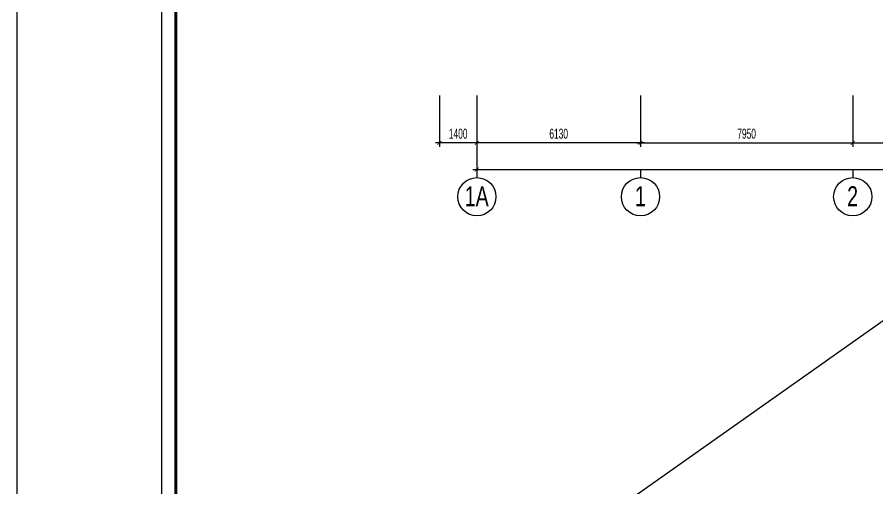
# Model space of a CAD drawing. Extents: x 71 to 3057337, y -14 to 345257.
# Drawn here: x 2905957 to 2938192, y 254940 to 272605 of the extents above; entities that cross this region are included whole.
import ezdxf

# ---------------------------------------------------------------- set-up
doc = ezdxf.new("R2010")
doc.units = 0
doc.header["$LTSCALE"] = 1000
doc.header["$MEASUREMENT"] = 0
doc.header["$PDMODE"] = 3
doc.layers.get('0').update_dxf_attribs({"linetype": 'CONTINUOUS'})
doc.layers.get('Defpoints').update_dxf_attribs({"linetype": 'CONTINUOUS'})
for name, color, linetype in [('12CHI', 1, 'CONTINUOUS'), ('CDC-KHUNGTEN', 7, 'CONTINUOUS'), ('CDC.02.DIM', 1, 'CONTINUOUS'), ('CDC.06.TEXT', 2, 'CONTINUOUS'), ('CDC.16.BIGTEXT', 6, 'CONTINUOUS')]:
    doc.layers.add(name, color=color, linetype=linetype)
doc.layers.add('KCS_Plotter', color=11, linetype='CONTINUOUS', plot=False)
doc.styles.add('ARIAL', font='arial.ttf', dxfattribs={"width": 0.6})
doc.dimstyles.new('D150', dxfattribs={"dimscale": 150, "dimtxt": 2.5, "dimasz": 1, "dimexe": 1, "dimexo": 0, "dimgap": 1, "dimtad": 1, "dimdec": 0, "dimdsep": 46, "dimtxsty": 'ARIAL', "dimblk": 'ARCHTICK', "dimcen": 1, "dimdle": 1, "dimclrd": 1, "dimclre": 1, "dimclrt": 2, "dimadec": 0, "dimazin": 0, "dimtfac": 0.00072, "dimtdec": 0, "dimtix": 1, "dimtmove": 2, "dimatfit": 3, "dimldrblk": 'ARCHTICK', "dimfxl": 1, "dimtolj": 1, "dimlwd": -1, "dimlwe": -1, "dimarcsym": 0})

# ---------------------------------------------------------------- blocks, each defined once
blk = doc.blocks.new('_ARCHTICK')
at = {"color": 0, "linetype": 'ByBlock', "const_width": 0.15}
blk.add_lwpolyline([(-0.5, -0.5), (0.5, 0.5)], dxfattribs=at)
blk = doc.blocks.new('*D279')
at = {"layer": 'CDC.02.DIM', "color": 1, "transparency": 16777216}
for p, q in [((2929304, 269678), (2929304, 267748)), ((2937254, 269678), (2937254, 267748)), ((2929154, 267898), (2937404, 267898))]:
    blk.add_line(p, q, dxfattribs=at)
at = {"layer": 'Defpoints', "color": 0, "transparency": 16777216}
for p in [(2929304, 269678), (2937254, 269678), (2937254, 267898)]:
    blk.add_point(p, dxfattribs=at)
at = {"layer": 'CDC.02.DIM', "color": 1, "transparency": 16777216, "xscale": 150, "yscale": 150, "zscale": 150, "rotation": 180}
blk.add_blockref('_ARCHTICK', (2929304, 267898), dxfattribs=at)
at = {"layer": 'CDC.02.DIM', "color": 1, "transparency": 16777216, "xscale": 150, "yscale": 150, "zscale": 150}
blk.add_blockref('_ARCHTICK', (2937254, 267898), dxfattribs=at)
at = {"layer": 'CDC.02.DIM', "color": 2, "transparency": 16777216, "insert": (2933279, 268239), "char_height": 375, "attachment_point": 5, "style": 'ARIAL'}
blk.add_mtext('\\A1;7950', dxfattribs=at)
blk = doc.blocks.new('*D280')
at = {"layer": 'CDC.02.DIM', "color": 1, "transparency": 16777216}
for p, q in [((2937254, 269678), (2937254, 267748)), ((2945204, 269678), (2945204, 267748)), ((2937104, 267898), (2945354, 267898))]:
    blk.add_line(p, q, dxfattribs=at)
at = {"layer": 'Defpoints', "color": 0, "transparency": 16777216}
for p in [(2937254, 269678), (2945204, 269678), (2945204, 267898)]:
    blk.add_point(p, dxfattribs=at)
at = {"layer": 'CDC.02.DIM', "color": 1, "transparency": 16777216, "xscale": 150, "yscale": 150, "zscale": 150, "rotation": 180}
blk.add_blockref('_ARCHTICK', (2937254, 267898), dxfattribs=at)
at = {"layer": 'CDC.02.DIM', "color": 1, "transparency": 16777216, "xscale": 150, "yscale": 150, "zscale": 150}
blk.add_blockref('_ARCHTICK', (2945204, 267898), dxfattribs=at)
at = {"layer": 'CDC.02.DIM', "color": 2, "transparency": 16777216, "insert": (2941229, 268239), "char_height": 375, "attachment_point": 5, "style": 'ARIAL'}
blk.add_mtext('\\A1;7950', dxfattribs=at)
blk = doc.blocks.new('*D317')
at = {"layer": 'CDC.02.DIM', "color": 1, "transparency": 16777216}
for p, q in [((2923174, 269678), (2923174, 267748)), ((2929304, 269678), (2929304, 267748)), ((2929454, 267898), (2923024, 267898))]:
    blk.add_line(p, q, dxfattribs=at)
at = {"layer": 'Defpoints', "color": 0, "transparency": 16777216}
for p in [(2923174, 269678), (2929304, 269678), (2923174, 267898)]:
    blk.add_point(p, dxfattribs=at)
at = {"layer": 'CDC.02.DIM', "color": 1, "transparency": 16777216, "xscale": 150, "yscale": 150, "zscale": 150, "rotation": 180}
blk.add_blockref('_ARCHTICK', (2923174, 267898), dxfattribs=at)
at = {"layer": 'CDC.02.DIM', "color": 1, "transparency": 16777216, "xscale": 150, "yscale": 150, "zscale": 150}
blk.add_blockref('_ARCHTICK', (2929304, 267898), dxfattribs=at)
at = {"layer": 'CDC.02.DIM', "color": 2, "transparency": 16777216, "insert": (2926239, 268239), "char_height": 375, "attachment_point": 5, "style": 'ARIAL'}
blk.add_mtext('\\A1;6130', dxfattribs=at)
blk = doc.blocks.new('*D319')
at = {"layer": 'CDC.02.DIM', "color": 1, "transparency": 16777216}
for p, q in [((2923174, 269678), (2923174, 266748)), ((3027104, 269678), (3027104, 266748)), ((2923024, 266898), (3027254, 266898))]:
    blk.add_line(p, q, dxfattribs=at)
at = {"layer": 'Defpoints', "color": 0, "transparency": 16777216}
for p in [(2923174, 269678), (3027104, 269678), (3027104, 266898)]:
    blk.add_point(p, dxfattribs=at)
at = {"layer": 'CDC.02.DIM', "color": 1, "transparency": 16777216, "xscale": 150, "yscale": 150, "zscale": 150, "rotation": 180}
blk.add_blockref('_ARCHTICK', (2923174, 266898), dxfattribs=at)
at = {"layer": 'CDC.02.DIM', "color": 1, "transparency": 16777216, "xscale": 150, "yscale": 150, "zscale": 150}
blk.add_blockref('_ARCHTICK', (3027104, 266898), dxfattribs=at)
at = {"layer": 'CDC.02.DIM', "color": 2, "transparency": 16777216, "insert": (2975139, 267239), "char_height": 375, "attachment_point": 5, "style": 'ARIAL'}
blk.add_mtext('\\A1;103930', dxfattribs=at)
blk = doc.blocks.new('*D339')
at = {"layer": 'CDC.02.DIM', "color": 1, "transparency": 16777216}
for p, q in [((2921775, 269678), (2921775, 267748)), ((2923174, 269678), (2923174, 267748)), ((2923324, 267898), (2921625, 267898))]:
    blk.add_line(p, q, dxfattribs=at)
at = {"layer": 'Defpoints', "color": 0, "transparency": 16777216}
for p in [(2921775, 269678), (2923174, 269678), (2921775, 267898)]:
    blk.add_point(p, dxfattribs=at)
at = {"layer": 'CDC.02.DIM', "color": 1, "transparency": 16777216, "xscale": 150, "yscale": 150, "zscale": 150, "rotation": 180}
blk.add_blockref('_ARCHTICK', (2921775, 267898), dxfattribs=at)
at = {"layer": 'CDC.02.DIM', "color": 1, "transparency": 16777216, "xscale": 150, "yscale": 150, "zscale": 150}
blk.add_blockref('_ARCHTICK', (2923174, 267898), dxfattribs=at)
at = {"layer": 'CDC.02.DIM', "color": 2, "transparency": 16777216, "insert": (2922474, 268239), "char_height": 375, "attachment_point": 5, "style": 'ARIAL'}
blk.add_mtext('\\A1;1400', dxfattribs=at)
blk = doc.blocks.new('KHUNG TEN')
at = {"layer": 'CDC-KHUNGTEN', "color": 8}
blk.add_lwpolyline([(75096, 1100), (83000, 1100), (83000, 58300), (3000, 58300), (3000, 1100), (75096, 1100)], dxfattribs=at)
at = {"layer": 'CDC-KHUNGTEN', "color": 255, "lineweight": 60}
blk.add_lwpolyline([(74900, 1400), (74900, 58000), (3300, 58000), (3300, 1400), (74900, 1400)], close=True, dxfattribs=at)
at = {"layer": 'Defpoints', "color": 1, "ltscale": 0.2}
blk.add_lwpolyline([(0, 0), (0, 59400), (84100, 59400), (84100, 0), (0, 0)], close=True, dxfattribs=at)

msp = doc.modelspace()

# ---------------------------------------------------------------- linework, layer by layer
at = {"layer": '12CHI'}
for p, q in [((2923174.2, 266897.7), (2923174.2, 266595.8)), ((2929304.2, 266897.7), (2929304.2, 266595.8)), ((2937254.2, 266897.7), (2937254.2, 266595.8))]:
    msp.add_line(p, q, dxfattribs=at)
for centre in [(2923174.2, 265879.9), (2929304.2, 265879.9), (2937254.2, 265879.9)]:
    msp.add_circle(centre, 715.9, dxfattribs=at)
at = {"layer": 'KCS_Plotter'}
msp.add_line((2905956.6, 238336.7), (3057336.6, 345256.7), dxfattribs=at)

# ---------------------------------------------------------------- block references
at = {"layer": 'CDC.06.TEXT', "xscale": 1.799999996948813, "yscale": 1.799999996948813, "zscale": 1.799999996948813}
msp.add_blockref('KHUNG TEN', (2905956.6, 238336.7), dxfattribs=at)

# ---------------------------------------------------------------- texts
at = {"layer": 'CDC.16.BIGTEXT', "char_height": 750, "width": 696.96, "attachment_point": 2, "line_spacing_factor": 0.938532}
for s, insert in [('{\\fArial|b0|i0|c0|p34;\\W0.7;1A}', (2923169.6, 266272.5)), ('{\\fArial|b0|i0|c0|p34;\\W0.7;1}', (2929299.6, 266272.5)), ('{\\fArial|b0|i0|c0|p34;\\W0.7;2}', (2937249.6, 266272.5))]:
    msp.add_mtext(s, dxfattribs=dict(at, insert=insert))

# ---------------------------------------------------------------- dimensions: what is measured, and where the dimension line sits
at = {"layer": 'CDC.02.DIM'}
for base, p1, p2, picture, middle in [((2921774.5, 267897.7), (2923174.2, 269677.5), (2921774.5, 269677.5), '*D339', (2922474.4, 268239.1)), ((2923174.2, 267897.7), (2929304.2, 269677.5), (2923174.2, 269677.5), '*D317', (2926239.2, 268239.3)), ((3027104.2, 266897.7), (2923174.2, 269677.5), (3027104.2, 269677.5), '*D319', (2975139.2, 267239.3)), ((2937254.2, 267897.7), (2929304.2, 269677.5), (2937254.2, 269677.5), '*D279', (2933279.2, 268239.1)), ((2945204.2, 267897.7), (2937254.2, 269677.5), (2945204.2, 269677.5), '*D280', (2941229.2, 268239.1))]:
    dim = msp.add_linear_dim(base=base, p1=p1, p2=p2, dimstyle='D150', dxfattribs=at)
    dim.commit()
    dim.dimension.update_dxf_attribs({"geometry": picture, "text_midpoint": middle})

doc.saveas('drawing.dxf')
